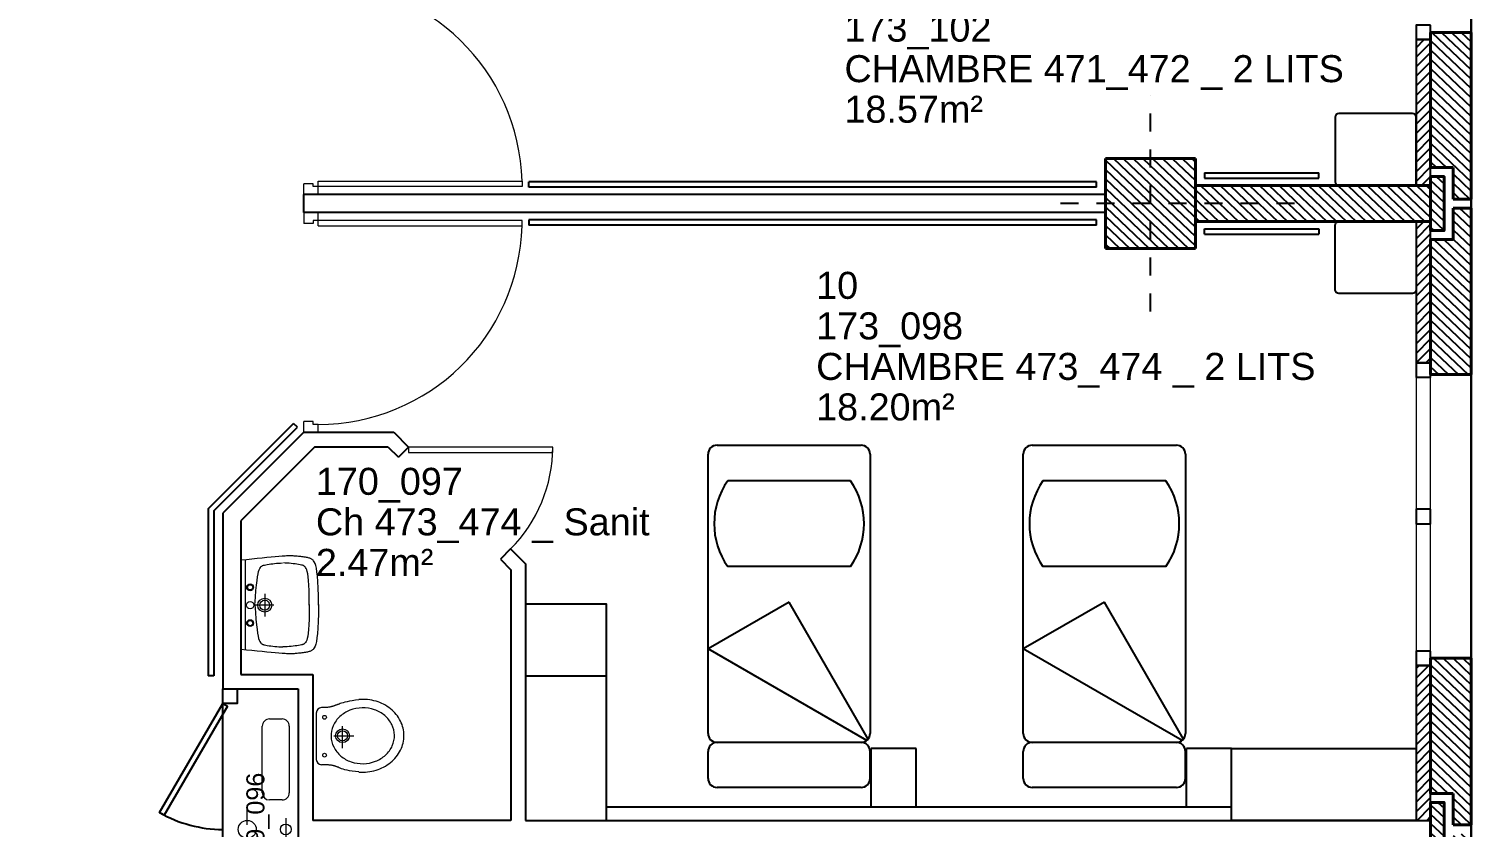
# Model space of a CAD drawing. Header units: metres. Extents: x -8 to 211, y -5 to 116.
# Drawn here: x 167.97 to 175.98, y 96.28 to 100.72 of the extents above; entities that cross this region are included whole.
import ezdxf

# ---------------------------------------------------------------- set-up
doc = ezdxf.new("R2010")
doc.units = ezdxf.units.M
doc.header["$LTSCALE"] = 0.6
doc.header["$MEASUREMENT"] = 0
doc.linetypes.add('CACHÉ', pattern=[0.25, 0.125, -0.125])
doc.linetypes.add('CONTINU', pattern=[0])
doc.layers.get('0').update_dxf_attribs({"linetype": 'CONTINUOUS'})
for name, color, linetype in [('001axes', 1, 'CONTINUOUS'), ('009 main courante', 181, 'CONTINUOUS'), ('400 Lits', 150, 'CONTINUOUS'), ('A_AGENC', 204, 'CONTINUOUS'), ('A_EQMP', 142, 'CONTINUOUS'), ('A_Etiqu_Gaine', 8, 'CONTINUOUS'), ('A_Etiqu_Gaine_ancien', 8, 'CONTINUOUS'), ('A_Etiqu_Gaine_code', 8, 'CONTINUOUS'), ('A_Etiqu_Local', 8, 'CONTINUOUS'), ('A_Etiqu_Local_ancien', 8, 'CONTINUOUS'), ('A_HACH_CLOIS', 7, 'CONTINU'), ('A_HACH_STRUC', 7, 'CONTINUOUS'), ('A_MUR_CLOIS', 8, 'CONTINU'), ('A_MURS_ALÈG', 7, 'CONTINU')]:
    doc.layers.add(name, color=color, linetype=linetype)
for name, color, linetype, lineweight in [('A_CHASS', 4, 'CONTINU', 0), ('A_MURS_STRU', 7, 'CONTINU', 40), ('A_PORTE', 8, 'CONTINU', 0), ('A_SANI', 5, 'CONTINU', 0), ('CONTOUR', 54, 'CONTINUOUS', 30)]:
    doc.layers.add(name, color=color, linetype=linetype, lineweight=lineweight)
doc.styles.add('Attribut', font='arial.ttf')

# ---------------------------------------------------------------- blocks, each defined once
blk = doc.blocks.new('A_Etiqu_Local')
at = {"style": 'Attribut', "flags": 1}
for tag, p in [('CODE_HOPITAL', (-0.4463, 1.632)), ('CODE_SITE', (-0.4463, 1.407)), ('CODE_BATIMENT', (-0.4463, 1.182)), ('CODE_SECTEUR', (-0.4463, 0.957)), ('CODE_ETAGE', (-0.4463, 0.732)), ('NOM_NORMALISE', (-0.4463, -0.843)), ('SECTEUR_ACTIVITE', (-0.4463, -1.068)), ('SOUS_SECTEUR_ACTIVITE', (-0.4463, -1.293)), ('VOLUME', (-0.4463, -1.518)), ('SERVICE', (-0.4463, -1.743)), ('CODE_UG', (-0.4463, -1.968)), ('CODE_UA', (-0.4463, -2.193)), ('CODE_POLE', (-0.4463, -2.418)), ('OCCUPANT_EXTERNE', (-0.4463, -2.643)), ('DISPONIBILITE', (-0.4463, -2.868)), ('ACCES_HANDICAPES', (-0.4463, -3.093)), ('NATURE_SOL', (-0.4463, -3.318)), ('RISQUE_LABORATOIRE', (-0.4463, -3.543)), ('AMIANTE', (-0.4463, -3.768))]:
    blk.add_attdef(tag, p, '', height=0.15, dxfattribs=at)
at = {"layer": 'A_Etiqu_Local', "style": 'Attribut'}
for tag, p in [('CODE_PIECE', (-0.4463, 0.282)), ('NOM_USAGE', (-0.4463, 0.057)), ('SURFACE', (-0.4463, -0.168))]:
    blk.add_attdef(tag, p, '', height=0.15, dxfattribs=at)
at = {"layer": 'A_Etiqu_Local_ancien', "style": 'Attribut'}
blk.add_attdef('CODE_PIECE_ANCIEN', (-0.4463, 0.507), '', height=0.15, dxfattribs=at)
blk = doc.blocks.new('A_Etiqu_Gaine')
at = {"style": 'Attribut', "flags": 1}
for tag, p in [('CODE_HOPITAL', (-0.4323, 0.8651)), ('CODE_SITE', (-0.4323, 0.7151)), ('CODE_BATIMENT', (-0.4323, 0.5651)), ('CODE_SECTEUR', (-0.4323, 0.4151)), ('CODE_ETAGE', (-0.4323, 0.2651)), ('NOM_NORMALISE', (-0.4323, -0.3349)), ('SECTEUR_ACTIVITE', (-0.4323, -0.4849)), ('SOUS_SECTEUR_ACTIVITE', (-0.4323, -0.6349)), ('SURFACE', (-0.4323, -0.7849)), ('CODE_UG', (-0.4323, -0.9349)), ('CODE_POLE', (-0.4323, -1.0849)), ('AMIANTE', (-0.4323, -1.2349))]:
    blk.add_attdef(tag, p, '', height=0.1, dxfattribs=at)
at = {"layer": 'A_Etiqu_Gaine', "style": 'Attribut'}
blk.add_attdef('NOM_USAGE', (-0.4323, -0.1849), '', height=0.1, dxfattribs=at)
at = {"layer": 'A_Etiqu_Gaine_ancien', "style": 'Attribut'}
blk.add_attdef('CODE_PIECE_ANCIEN', (-0.4323, 0.1151), '', height=0.1, dxfattribs=at)
at = {"layer": 'A_Etiqu_Gaine_code', "style": 'Attribut'}
blk.add_attdef('CODE_PIECE', (-0.4323, -0.0349), '', height=0.1, dxfattribs=at)

msp = doc.modelspace()

# ---------------------------------------------------------------- hatches: boundary and pattern name
at = {"layer": 'A_HACH_CLOIS'}
h = msp.add_hatch(dxfattribs=at)
h.set_pattern_fill('ANSI31', color=8, scale=0.3, style=0)
h.set_pattern_definition([(45, (175.67491, 98.86145), (-0.0265165, 0.0265165), [])])
h.paths.add_polyline_path([(175.7549, 100.656), (175.6749, 100.656), (175.6749, 99.8462), (175.7549, 99.8462), (175.7549, 99.8962), (175.7549, 99.9462), (175.7549, 99.9462)])
h.paths.add_polyline_path([(175.7549, 99.6461), (175.6749, 99.6461), (175.6749, 98.8615), (175.7549, 98.8615)])
h = msp.add_hatch(dxfattribs=at)
h.set_pattern_fill('ANSI31', color=8, scale=0.3, style=0)
h.set_pattern_definition([(45, (175.67491, 95.361436), (-0.0265165, 0.0265165), [])])
h.paths.add_polyline_path([(175.7549, 97.1812), (175.6749, 97.1812), (175.6749, 96.3213), (175.7549, 96.3213)])
h.paths.add_polyline_path([(175.7549, 96.2213), (175.6749, 96.2213), (175.6749, 95.3614), (175.7549, 95.3614)])
at = {"layer": 'A_HACH_STRUC', "linetype": 'Continuous'}
h = msp.add_hatch(dxfattribs=at)
h.set_pattern_fill('ANSI31', color=8, scale=0.3, angle=-88.5553, style=0)
h.set_pattern_definition([(316.4447, (173.94986, 98.796285), (0.02583954, 0.0271766), [])])
h.paths.add_polyline_path([(175.9799, 100.696), (175.7549, 100.696), (175.7549, 100.656), (175.7549, 100.656), (175.7549, 99.9462), (175.8799, 99.9462), (175.8799, 99.7712), (175.9799, 99.7712)])
h.paths.add_polyline_path([(175.9799, 99.7212), (175.8799, 99.7212), (175.8799, 99.5462), (175.7549, 99.5462), (175.7549, 98.7963), (175.9799, 98.7963)])
h.paths.add_polyline_path([(175.7549, 99.8462), (175.6749, 99.8462), (174.4499, 99.8462), (174.4499, 99.6461), (175.7549, 99.6461)])
h.paths.add_polyline_path([(174.4499, 99.9962), (173.9499, 99.9962), (173.9499, 99.4962), (174.4499, 99.4962)])
h.paths.add_polyline_path([(175.8299, 99.8962), (175.7549, 99.8962), (175.7549, 99.8462), (175.7549, 99.5962), (175.8299, 99.5962)])
h = msp.add_hatch(dxfattribs=at)
h.set_pattern_fill('ANSI31', color=8, scale=0.3, angle=-88.5553, style=0)
h.set_pattern_definition([(316.4447, (175.754912, 95.32144), (0.02583954, 0.0271766), [])])
h.paths.add_polyline_path([(175.9799, 97.2212), (175.7549, 97.2212), (175.7549, 96.4713), (175.8799, 96.4713), (175.8799, 96.2963), (175.9799, 96.2963)])
h.paths.add_polyline_path([(175.8299, 96.4213), (175.7549, 96.4213), (175.7549, 96.1213), (175.8299, 96.1213)])
h.paths.add_polyline_path([(175.9799, 96.2463), (175.8799, 96.2463), (175.8799, 96.0713), (175.7549, 96.0713), (175.7549, 95.3214), (175.9799, 95.3214)])

# ---------------------------------------------------------------- linework, layer by layer
at = {"layer": '001axes', "color": 8, "linetype": 'CACHÉ'}
for p, q in [((174.1999, 99.1462), (174.1999, 100.3462)), ((174.9999, 99.7462), (173.6999, 99.7462))]:
    msp.add_line(p, q, dxfattribs=at)
at = {"layer": '009 main courante', "color": 8, "linetype": 'Continuous'}
for p, q in [((174.4999, 99.9161), (174.4999, 99.8861)), ((174.4999, 99.9161), (175.1349, 99.9161)), ((175.1349, 99.8861), (175.1349, 99.9161)), ((173.8999, 99.8663), (170.7499, 99.8663)), ((170.7499, 99.8363), (170.7499, 99.8663)), ((173.8999, 99.8363), (170.7499, 99.8363)), ((173.8999, 99.8363), (173.8999, 99.8663)), ((174.4999, 99.8861), (175.1349, 99.8861)), ((173.8999, 99.6563), (170.7499, 99.6563)), ((170.7499, 99.6563), (170.7499, 99.6263)), ((173.8999, 99.6263), (170.7499, 99.6263)), ((173.8999, 99.6263), (173.8999, 99.6563)), ((174.4999, 99.5763), (174.4999, 99.6063)), ((174.4999, 99.6063), (175.1349, 99.6063)), ((175.1349, 99.6063), (175.1349, 99.5763)), ((174.4999, 99.5763), (175.1349, 99.5763)), ((168.9699, 98.0519), (169.4433, 98.5253)), ((168.9999, 98.0395), (169.4645, 98.5041)), ((169.4645, 98.5041), (169.4433, 98.5253)), ((168.9699, 98.0519), (168.9699, 97.1235)), ((168.9999, 98.0395), (168.9999, 97.1235)), ((168.9999, 97.1236), (168.9699, 97.1235))]:
    msp.add_line(p, q, dxfattribs=at)
at = {"layer": '400 Lits', "color": 8, "linetype": 'Continuous'}
for p, q in [((171.7939, 98.4041), (172.5939, 98.4041)), ((173.5439, 98.4041), (174.3439, 98.4041)), ((171.7439, 96.8038), (171.7439, 98.3541)), ((172.6439, 98.3541), (172.6439, 96.8038)), ((173.4939, 96.8038), (173.4939, 98.3541)), ((174.3939, 98.3541), (174.3939, 96.8038)), ((172.5347, 98.2074), (171.8531, 98.2074)), ((174.2847, 98.2074), (173.6031, 98.2074)), ((172.5347, 97.7303), (171.8531, 97.7303)), ((174.2847, 97.7303), (173.6031, 97.7303)), ((172.1939, 97.5335), (171.7439, 97.2737)), ((172.633, 96.7729), (172.1939, 97.5335)), ((173.9439, 97.5335), (173.4939, 97.2737)), ((174.383, 96.7729), (173.9439, 97.5335)), ((172.6251, 96.765), (171.7439, 97.2737)), ((174.3751, 96.765), (173.4939, 97.2737)), ((172.5939, 96.7541), (171.7939, 96.7541)), ((172.5939, 96.7541), (171.7939, 96.7541)), ((172.5939, 96.7541), (171.7939, 96.7541)), ((174.3439, 96.7541), (173.5439, 96.7541)), ((174.3439, 96.7541), (173.5439, 96.7541)), ((174.3439, 96.7541), (173.5439, 96.7541)), ((171.7439, 96.5541), (171.7439, 96.7041)), ((172.6439, 96.5541), (172.6439, 96.7041)), ((173.4939, 96.5541), (173.4939, 96.7041)), ((174.3939, 96.5541), (174.3939, 96.7041)), ((172.5939, 96.5041), (171.7939, 96.5041)), ((174.3439, 96.5041), (173.5439, 96.5041))]:
    msp.add_line(p, q, dxfattribs=at)
for centre, radius, start, end in [((171.7939, 98.3541), 0.05, 90.00063, 180.00052), ((172.5939, 98.3541), 0.05, 359.99824, 89.99832), ((173.5439, 98.3541), 0.05, 90.00063, 180.00052), ((174.3439, 98.3541), 0.05, 359.99824, 89.99832), ((172.1939, 97.9688), 0.416, 145.00807, 214.99209), ((172.1939, 97.9688), 0.416, 325.00745, 34.99223), ((173.9439, 97.9688), 0.416, 145.00807, 214.99209), ((173.9439, 97.9688), 0.416, 325.00745, 34.99223), ((171.7939, 96.8041), 0.05, 179.99824, 269.99832), ((172.5939, 96.8041), 0.05, 270.00063, 0.00052), ((173.5439, 96.8041), 0.05, 179.99824, 269.99832), ((174.3439, 96.8041), 0.05, 270.00063, 0.00052), ((171.7939, 96.7041), 0.05, 90.00168, 180.00176), ((172.5939, 96.7041), 0.05, 359.99938, 89.99947), ((173.5439, 96.7041), 0.05, 90.00168, 180.00176), ((174.3439, 96.7041), 0.05, 359.99938, 89.99947), ((171.7939, 96.5541), 0.05, 179.99824, 269.99832), ((172.5939, 96.5541), 0.05, 270.00063, 0.00052), ((173.5439, 96.5541), 0.05, 179.99824, 269.99832), ((174.3439, 96.5541), 0.05, 270.00063, 0.00052)]:
    msp.add_arc(centre, radius, start, end, dxfattribs=at)
at = {"layer": 'A_AGENC', "color": 8, "linetype": 'Continuous'}
for points in [[(169.0499, 97.0513), (169.1299, 97.0513), (169.1299, 96.9713), (169.0499, 96.9713)], [(169.0499, 95.5713), (169.1299, 95.5713), (169.1299, 95.4913), (169.0499, 95.4913), (169.0499, 97.0513)]]:
    msp.add_lwpolyline(points, dxfattribs=at)
msp.add_lwpolyline([(169.0759, 96.9563), (168.7259, 96.3501), (168.6999, 96.3651), (169.0499, 96.9713)], close=True, dxfattribs=at)
msp.add_arc((169.0499, 96.9713), 0.7, 240.00001, 270, dxfattribs=at)
at = {"layer": 'A_CHASS', "color": 8, "linetype": 'Continuous'}
for p, q in [((175.6749, 98.7815), (175.6749, 97.2612)), ((175.7549, 97.2612), (175.7549, 98.7815))]:
    msp.add_line(p, q, dxfattribs=at)
at = {"layer": 'A_EQMP', "color": 8, "linetype": 'Continuous'}
for p, q in [((171.1799, 97.1213), (170.7299, 97.1213)), ((172.8999, 96.7211), (172.6499, 96.7211)), ((172.6499, 96.396), (172.6499, 96.7211)), ((172.8999, 96.396), (172.8999, 96.7211)), ((174.6499, 96.7211), (174.3999, 96.7211)), ((174.3999, 96.396), (174.3999, 96.7211)), ((171.1799, 96.3965), (174.6499, 96.3965))]:
    msp.add_line(p, q, dxfattribs=at)
for points in [[(175.6749, 99.8462), (175.6749, 100.2262, 0.414214), (175.6549, 100.2462), (175.2449, 100.2462, 0.414214), (175.2249, 100.2262), (175.2249, 99.8662, 0.414213), (175.2449, 99.8462), (175.6749, 99.8462)], [(175.6749, 99.6462), (175.6749, 99.2662, -0.414214), (175.6549, 99.2462), (175.2449, 99.2462, -0.414214), (175.2249, 99.2662), (175.2249, 99.6262, -0.414213), (175.2449, 99.6462), (175.6749, 99.6462)]]:
    msp.add_lwpolyline(points, format="xyb", dxfattribs=at)
for points in [[(170.7299, 96.3213), (171.1799, 96.3213), (171.1799, 97.5213), (170.7299, 97.5213)], [(174.6499, 96.7211), (175.6749, 96.7209), (175.6749, 96.3209), (174.6499, 96.3211)]]:
    msp.add_lwpolyline(points, close=True, dxfattribs=at)
at = {"layer": 'A_MUR_CLOIS', "color": 8, "linetype": 'Continuous'}
for p, q in [((173.9499, 99.7965), (169.4999, 99.7965)), ((169.4999, 99.696), (169.4999, 99.7965)), ((173.9499, 99.6961), (169.4999, 99.6961)), ((169.4999, 98.4762), (169.0499, 98.0262)), ((169.4999, 98.4762), (169.9999, 98.4762)), ((169.9999, 98.4762), (170.0821, 98.3941)), ((169.5613, 98.3962), (169.1499, 97.9848)), ((169.5613, 98.3962), (169.9668, 98.3962)), ((169.9668, 98.3962), (170.0255, 98.3375)), ((170.0821, 98.3941), (170.0255, 98.3375)), ((169.0499, 98.0262), (169.0499, 97.0513)), ((169.1499, 97.9848), (169.1499, 97.1313)), ((170.6477, 97.8284), (170.5912, 97.7718)), ((170.5912, 97.7718), (170.6499, 97.7131)), ((170.6477, 97.8284), (170.7299, 97.7462)), ((170.6499, 97.7131), (170.6499, 96.3213)), ((170.7299, 97.7462), (170.7299, 96.3213)), ((169.1499, 97.1313), (169.5494, 97.1313)), ((169.5494, 97.1313), (169.5494, 96.3213)), ((169.0499, 97.0513), (169.4694, 97.0513)), ((169.4694, 97.0513), (169.4694, 95.4913)), ((170.6499, 96.3213), (169.5494, 96.3213)), ((170.7299, 96.3213), (175.7549, 96.3213))]:
    msp.add_line(p, q, dxfattribs=at)
for points in [[(175.7549, 100.7361), (175.6749, 100.7361), (175.6749, 100.656), (175.7549, 100.656)], [(175.7549, 100.656), (175.6749, 100.656), (175.6749, 99.8462), (175.7549, 99.8462)], [(175.7549, 99.6461), (175.6749, 99.6461), (175.6749, 98.8615), (175.7549, 98.8615)], [(175.7549, 98.8615), (175.6749, 98.8615), (175.6749, 98.7815), (175.7549, 98.7815)], [(175.7549, 98.0487), (175.6749, 98.0487), (175.6749, 97.9687), (175.7549, 97.9687)], [(175.7549, 97.2612), (175.6749, 97.2612), (175.6749, 97.1812), (175.7549, 97.1812)]]:
    msp.add_lwpolyline(points, close=True, dxfattribs=at)
msp.add_lwpolyline([(175.7549, 96.3213), (175.7549, 97.1812), (175.6749, 97.1812), (175.6749, 96.3213)], dxfattribs=at)
at = {"layer": 'A_MURS_ALÈG', "color": 8, "ltscale": 200}
for p, q in [((175.9799, 102.3466), (175.9799, 100.696)), ((175.9799, 98.7963), (175.9799, 97.2212))]:
    msp.add_line(p, q, dxfattribs=at)
at = {"layer": 'A_MURS_STRU', "color": 8, "linetype": 'Continuous'}
for p, q in [((175.7549, 99.9462), (175.7549, 100.696)), ((175.9799, 100.696), (175.7549, 100.696)), ((175.9799, 99.7712), (175.9799, 100.696)), ((173.9499, 99.4962), (173.9499, 99.9962)), ((174.4499, 99.9962), (174.4499, 99.4962)), ((175.8799, 99.9462), (175.7549, 99.9462)), ((175.8799, 99.7712), (175.8799, 99.9462)), ((174.4499, 99.8462), (175.7549, 99.8462)), ((175.7549, 99.5962), (175.7549, 99.8962)), ((175.9799, 99.7712), (175.8799, 99.7712)), ((175.8799, 99.7212), (175.8799, 99.5462)), ((175.9799, 99.7212), (175.8799, 99.7212)), ((175.9799, 99.7212), (175.9799, 98.7963)), ((174.4499, 99.6461), (175.7549, 99.6461)), ((175.8799, 99.5462), (175.7549, 99.5462)), ((175.7549, 99.5462), (175.7549, 98.7963)), ((175.9799, 98.7963), (175.7549, 98.7963)), ((175.7549, 96.4713), (175.7549, 97.2212)), ((175.9799, 97.2212), (175.7549, 97.2212)), ((175.9799, 96.2963), (175.9799, 97.2212)), ((175.8799, 96.4713), (175.7549, 96.4713)), ((175.7549, 96.1213), (175.7549, 96.4213)), ((175.8799, 96.2963), (175.8799, 96.4713)), ((175.9799, 96.2963), (175.8799, 96.2963))]:
    msp.add_line(p, q, dxfattribs=at)
for points in [[(174.4499, 99.9962), (173.9499, 99.9962)], [(175.7549, 99.5962), (175.8299, 99.5962), (175.8299, 99.8962), (175.7549, 99.8962)], [(173.9499, 99.4962), (174.4499, 99.4962)], [(175.7549, 96.1213), (175.8299, 96.1213), (175.8299, 96.4213), (175.7549, 96.4213)]]:
    msp.add_lwpolyline(points, dxfattribs=at)
at = {"layer": 'A_PORTE', "color": 8, "linetype": 'Continuous'}
for p, q in [((169.5521, 99.8564), (169.4999, 99.8564)), ((169.4999, 99.7965), (169.4999, 99.8564)), ((169.5521, 99.8404), (169.5521, 99.8564)), ((170.7115, 99.8404), (169.5521, 99.8404)), ((169.5799, 99.8704), (170.7115, 99.8704)), ((169.5799, 99.7965), (169.5799, 99.8704)), ((170.7115, 99.8704), (170.7115, 99.8404)), ((169.4999, 99.7965), (169.5799, 99.7965)), ((169.4999, 99.696), (169.5799, 99.696)), ((169.4999, 99.696), (169.4999, 99.6361)), ((169.5799, 99.6221), (169.5799, 99.696)), ((169.5521, 99.6361), (169.4999, 99.6361)), ((170.7115, 99.6521), (169.5521, 99.6521)), ((169.5521, 99.6521), (169.5521, 99.6361)), ((169.5799, 99.6221), (170.7115, 99.6221)), ((170.7115, 99.6221), (170.7115, 99.6521)), ((169.5521, 98.5361), (169.4999, 98.5361)), ((169.4999, 98.4762), (169.4999, 98.5361)), ((169.4999, 98.4762), (169.5799, 98.4762)), ((169.5521, 98.5201), (169.5521, 98.5361)), ((169.5799, 98.5201), (169.5521, 98.5201)), ((169.5799, 98.4762), (169.5799, 98.5201)), ((170.882, 98.3941), (170.0821, 98.3941)), ((170.0821, 98.3941), (170.0821, 98.3641)), ((170.882, 98.3641), (170.882, 98.3941)), ((170.0821, 98.3641), (170.882, 98.3641))]:
    msp.add_line(p, q, dxfattribs=at)
for centre, radius, start, end in [((169.5799, 99.8404), 1.132, 1.51862, 90), ((169.5799, 99.652), 1.132, 270, 358.48138), ((170.0821, 98.3941), 0.8, 314.99994, 359.99998)]:
    msp.add_arc(centre, radius, start, end, dxfattribs=at)
at = {"layer": 'A_SANI', "color": 8, "linetype": 'Continuous'}
for p, q in [((169.1813, 97.7689), (169.1499, 97.7658)), ((169.1499, 97.7658), (169.1499, 97.2704)), ((169.1748, 97.7658), (169.1748, 97.2704)), ((169.2116, 97.7719), (169.1813, 97.7689)), ((169.2406, 97.7748), (169.2116, 97.7719)), ((169.2683, 97.7776), (169.2406, 97.7748)), ((169.2944, 97.7802), (169.2683, 97.7776)), ((169.3189, 97.7826), (169.2944, 97.7802)), ((169.3415, 97.7847), (169.3189, 97.7826)), ((169.3622, 97.7865), (169.3415, 97.7847)), ((169.3808, 97.7879), (169.3622, 97.7865)), ((169.3971, 97.789), (169.3808, 97.7879)), ((169.4044, 97.7894), (169.3971, 97.789)), ((169.4112, 97.7896), (169.4044, 97.7894)), ((169.4176, 97.7898), (169.4112, 97.7896)), ((169.4237, 97.7899), (169.4176, 97.7898)), ((169.4295, 97.7899), (169.4237, 97.7899)), ((169.4351, 97.7897), (169.4295, 97.7899)), ((169.4407, 97.7895), (169.4351, 97.7897)), ((169.4463, 97.7892), (169.4407, 97.7895)), ((169.452, 97.7888), (169.4463, 97.7892)), ((169.4579, 97.7884), (169.452, 97.7888)), ((169.4641, 97.7878), (169.4579, 97.7884)), ((169.4705, 97.7872), (169.4641, 97.7878)), ((169.477, 97.7865), (169.4705, 97.7872)), ((169.4836, 97.7858), (169.477, 97.7865)), ((169.4901, 97.785), (169.4836, 97.7858)), ((169.4966, 97.7841), (169.4901, 97.785)), ((169.5029, 97.7832), (169.4966, 97.7841)), ((169.5089, 97.7822), (169.5029, 97.7832)), ((169.5146, 97.7812), (169.5089, 97.7822)), ((169.52, 97.7802), (169.5146, 97.7812)), ((169.5248, 97.7791), (169.52, 97.7802)), ((169.5293, 97.778), (169.5248, 97.7791)), ((169.5333, 97.7768), (169.5293, 97.778)), ((169.537, 97.7754), (169.5333, 97.7768)), ((169.5403, 97.7739), (169.537, 97.7754)), ((169.5434, 97.7723), (169.5403, 97.7739)), ((169.5463, 97.7704), (169.5434, 97.7723)), ((169.5489, 97.7682), (169.5463, 97.7704)), ((169.5514, 97.7658), (169.5489, 97.7682)), ((169.5538, 97.7631), (169.5514, 97.7658)), ((169.5583, 97.7564), (169.5538, 97.7631)), ((169.5625, 97.7477), (169.5583, 97.7564)), ((169.2405, 97.6538), (169.2434, 97.6745)), ((169.2434, 97.6745), (169.2464, 97.691)), ((169.2464, 97.691), (169.2494, 97.7037)), ((169.2494, 97.7037), (169.2525, 97.7134)), ((169.2525, 97.7134), (169.2557, 97.7207)), ((169.2557, 97.7207), (169.259, 97.7261)), ((169.259, 97.7261), (169.2607, 97.7283)), ((169.2607, 97.7283), (169.2625, 97.7302)), ((169.2625, 97.7302), (169.2643, 97.7319)), ((169.2643, 97.7319), (169.2663, 97.7334)), ((169.2663, 97.7334), (169.2684, 97.7346)), ((169.2684, 97.7346), (169.2707, 97.7358)), ((169.2707, 97.7358), (169.2732, 97.7368)), ((169.2732, 97.7368), (169.2759, 97.7377)), ((169.2759, 97.7377), (169.2788, 97.7385)), ((169.2788, 97.7385), (169.2821, 97.7393)), ((169.2821, 97.7393), (169.2894, 97.7409)), ((169.2894, 97.7409), (169.2977, 97.7425)), ((169.2977, 97.7425), (169.307, 97.7439)), ((169.307, 97.7439), (169.3169, 97.7454)), ((169.3169, 97.7454), (169.3274, 97.7467)), ((169.3274, 97.7467), (169.3383, 97.7478)), ((169.3383, 97.7478), (169.3494, 97.7488)), ((169.3494, 97.7488), (169.3605, 97.7496)), ((169.3605, 97.7496), (169.3716, 97.7502)), ((169.3716, 97.7502), (169.3823, 97.7506)), ((169.3974, 97.7502), (169.3867, 97.7506)), ((169.4085, 97.7496), (169.3974, 97.7502)), ((169.4196, 97.7488), (169.4085, 97.7496)), ((169.4307, 97.7478), (169.4196, 97.7488)), ((169.4416, 97.7467), (169.4307, 97.7478)), ((169.4521, 97.7454), (169.4416, 97.7467)), ((169.462, 97.7439), (169.4521, 97.7454)), ((169.4713, 97.7425), (169.462, 97.7439)), ((169.4796, 97.7409), (169.4713, 97.7425)), ((169.4869, 97.7393), (169.4796, 97.7409)), ((169.4902, 97.7385), (169.4869, 97.7393)), ((169.4931, 97.7377), (169.4902, 97.7385)), ((169.4958, 97.7368), (169.4931, 97.7377)), ((169.4983, 97.7358), (169.4958, 97.7368)), ((169.5006, 97.7346), (169.4983, 97.7358)), ((169.5027, 97.7334), (169.5006, 97.7346)), ((169.5047, 97.7319), (169.5027, 97.7334)), ((169.5065, 97.7302), (169.5047, 97.7319)), ((169.5083, 97.7283), (169.5065, 97.7302)), ((169.51, 97.7261), (169.5083, 97.7283)), ((169.5133, 97.7207), (169.51, 97.7261)), ((169.5164, 97.7134), (169.5133, 97.7207)), ((169.5194, 97.7037), (169.5164, 97.7134)), ((169.522, 97.691), (169.5194, 97.7037)), ((169.5244, 97.6745), (169.522, 97.691)), ((169.5265, 97.6538), (169.5244, 97.6745)), ((169.5664, 97.7362), (169.5625, 97.7477)), ((169.5698, 97.7211), (169.5664, 97.7362)), ((169.5729, 97.7018), (169.5698, 97.7211)), ((169.5756, 97.6775), (169.5729, 97.7018)), ((169.5778, 97.6475), (169.5756, 97.6775)), ((169.2317, 97.5599), (169.2346, 97.5971)), ((169.2346, 97.5971), (169.2375, 97.6282)), ((169.2375, 97.6282), (169.2405, 97.6538)), ((169.5282, 97.6282), (169.5265, 97.6538)), ((169.5295, 97.5971), (169.5282, 97.6282)), ((169.5304, 97.5599), (169.5295, 97.5971)), ((169.5796, 97.6111), (169.5778, 97.6475)), ((169.5808, 97.5675), (169.5796, 97.6111)), ((169.2287, 97.5159), (169.2317, 97.5599)), ((169.2287, 97.5193), (169.2317, 97.4753)), ((169.3345, 97.5161), (169.2324, 97.5161)), ((169.2834, 97.5794), (169.2834, 97.4529)), ((169.5308, 97.5159), (169.5304, 97.5599)), ((169.5308, 97.5193), (169.5304, 97.4753)), ((169.5816, 97.5161), (169.5808, 97.5675)), ((169.5816, 97.5201), (169.5808, 97.4686)), ((169.2317, 97.4753), (169.2346, 97.4381)), ((169.2346, 97.4381), (169.2375, 97.4069)), ((169.5295, 97.4381), (169.5282, 97.4069)), ((169.5304, 97.4753), (169.5295, 97.4381)), ((169.5808, 97.4686), (169.5796, 97.4251)), ((169.2375, 97.4069), (169.2405, 97.3813)), ((169.2405, 97.3813), (169.2434, 97.3606)), ((169.2434, 97.3606), (169.2464, 97.3442)), ((169.5244, 97.3606), (169.522, 97.3442)), ((169.5265, 97.3813), (169.5244, 97.3606)), ((169.5282, 97.4069), (169.5265, 97.3813)), ((169.5756, 97.3587), (169.5729, 97.3344)), ((169.5778, 97.3887), (169.5756, 97.3587)), ((169.5796, 97.4251), (169.5778, 97.3887)), ((169.2464, 97.3442), (169.2494, 97.3314)), ((169.2494, 97.3314), (169.2525, 97.3217)), ((169.2525, 97.3217), (169.2557, 97.3145)), ((169.2557, 97.3145), (169.259, 97.309)), ((169.259, 97.309), (169.2607, 97.3068)), ((169.2607, 97.3068), (169.2625, 97.3049)), ((169.2625, 97.3049), (169.2643, 97.3032)), ((169.2643, 97.3032), (169.2663, 97.3018)), ((169.2663, 97.3018), (169.2684, 97.3005)), ((169.2684, 97.3005), (169.2707, 97.2994)), ((169.2707, 97.2994), (169.2732, 97.2984)), ((169.2732, 97.2984), (169.2759, 97.2975)), ((169.2759, 97.2975), (169.2788, 97.2966)), ((169.2788, 97.2966), (169.2821, 97.2958)), ((169.2821, 97.2958), (169.2894, 97.2942)), ((169.2894, 97.2942), (169.2977, 97.2927)), ((169.2977, 97.2927), (169.307, 97.2912)), ((169.307, 97.2912), (169.317, 97.2898)), ((169.317, 97.2898), (169.3277, 97.2885)), ((169.3277, 97.2885), (169.3387, 97.2873)), ((169.3387, 97.2873), (169.3501, 97.2863)), ((169.3501, 97.2863), (169.3616, 97.2855)), ((169.3616, 97.2855), (169.3732, 97.2849)), ((169.3732, 97.2849), (169.3845, 97.2845)), ((169.3958, 97.2849), (169.3845, 97.2845)), ((169.4074, 97.2855), (169.3958, 97.2849)), ((169.4189, 97.2863), (169.4074, 97.2855)), ((169.4303, 97.2873), (169.4189, 97.2863)), ((169.4413, 97.2885), (169.4303, 97.2873)), ((169.452, 97.2898), (169.4413, 97.2885)), ((169.462, 97.2912), (169.452, 97.2898)), ((169.4713, 97.2927), (169.462, 97.2912)), ((169.4796, 97.2942), (169.4713, 97.2927)), ((169.4869, 97.2958), (169.4796, 97.2942)), ((169.4902, 97.2966), (169.4869, 97.2958)), ((169.4931, 97.2975), (169.4902, 97.2966)), ((169.4958, 97.2984), (169.4931, 97.2975)), ((169.4983, 97.2994), (169.4958, 97.2984)), ((169.5006, 97.3005), (169.4983, 97.2994)), ((169.5027, 97.3018), (169.5006, 97.3005)), ((169.5047, 97.3032), (169.5027, 97.3018)), ((169.5065, 97.3049), (169.5047, 97.3032)), ((169.5083, 97.3068), (169.5065, 97.3049)), ((169.51, 97.309), (169.5083, 97.3068)), ((169.5133, 97.3145), (169.51, 97.309)), ((169.5164, 97.3217), (169.5133, 97.3145)), ((169.5194, 97.3314), (169.5164, 97.3217)), ((169.522, 97.3442), (169.5194, 97.3314)), ((169.5538, 97.2731), (169.5514, 97.2704)), ((169.5583, 97.2798), (169.5538, 97.2731)), ((169.5625, 97.2885), (169.5583, 97.2798)), ((169.5664, 97.3), (169.5625, 97.2885)), ((169.5698, 97.3151), (169.5664, 97.3)), ((169.5729, 97.3344), (169.5698, 97.3151)), ((169.1813, 97.2673), (169.1499, 97.2704)), ((169.2116, 97.2643), (169.1813, 97.2673)), ((169.2406, 97.2614), (169.2116, 97.2643)), ((169.2683, 97.2586), (169.2406, 97.2614)), ((169.2944, 97.256), (169.2683, 97.2586)), ((169.3189, 97.2536), (169.2944, 97.256)), ((169.3415, 97.2515), (169.3189, 97.2536)), ((169.3622, 97.2497), (169.3415, 97.2515)), ((169.3808, 97.2483), (169.3622, 97.2497)), ((169.3971, 97.2472), (169.3808, 97.2483)), ((169.4044, 97.2468), (169.3971, 97.2472)), ((169.4112, 97.2466), (169.4044, 97.2468)), ((169.4176, 97.2464), (169.4112, 97.2466)), ((169.4237, 97.2463), (169.4176, 97.2464)), ((169.4295, 97.2463), (169.4237, 97.2463)), ((169.4351, 97.2465), (169.4295, 97.2463)), ((169.4407, 97.2467), (169.4351, 97.2465)), ((169.4463, 97.247), (169.4407, 97.2467)), ((169.452, 97.2474), (169.4463, 97.247)), ((169.4579, 97.2478), (169.452, 97.2474)), ((169.4641, 97.2484), (169.4579, 97.2478)), ((169.4705, 97.249), (169.4641, 97.2484)), ((169.477, 97.2497), (169.4705, 97.249)), ((169.4836, 97.2504), (169.477, 97.2497)), ((169.4901, 97.2512), (169.4836, 97.2504)), ((169.4966, 97.2521), (169.4901, 97.2512)), ((169.5029, 97.253), (169.4966, 97.2521)), ((169.5089, 97.254), (169.5029, 97.253)), ((169.5146, 97.255), (169.5089, 97.254)), ((169.52, 97.256), (169.5146, 97.255)), ((169.5248, 97.2571), (169.52, 97.256)), ((169.5293, 97.2582), (169.5248, 97.2571)), ((169.5333, 97.2594), (169.5293, 97.2582)), ((169.537, 97.2608), (169.5333, 97.2594)), ((169.5403, 97.2623), (169.537, 97.2608)), ((169.5434, 97.2639), (169.5403, 97.2623)), ((169.5463, 97.2658), (169.5434, 97.2639)), ((169.5489, 97.268), (169.5463, 97.2658)), ((169.5514, 97.2704), (169.5489, 97.268)), ((169.6546, 96.953), (169.6523, 96.9524)), ((169.6569, 96.9537), (169.6546, 96.953)), ((169.6591, 96.9544), (169.6569, 96.9537)), ((169.6614, 96.9551), (169.6591, 96.9544)), ((169.6636, 96.9558), (169.6614, 96.9551)), ((169.6658, 96.9565), (169.6636, 96.9558)), ((169.6679, 96.9573), (169.6658, 96.9565)), ((169.67, 96.958), (169.6679, 96.9573)), ((169.672, 96.9587), (169.67, 96.958)), ((169.6741, 96.9595), (169.672, 96.9587)), ((169.6761, 96.9603), (169.6741, 96.9595)), ((169.6782, 96.961), (169.6761, 96.9603)), ((169.6804, 96.9618), (169.6782, 96.961)), ((169.6826, 96.9627), (169.6804, 96.9618)), ((169.6849, 96.9635), (169.6826, 96.9627)), ((169.6874, 96.9645), (169.6849, 96.9635)), ((169.69, 96.9654), (169.6874, 96.9645)), ((169.6957, 96.9675), (169.69, 96.9654)), ((169.7023, 96.9697), (169.6957, 96.9675)), ((169.7099, 96.9721), (169.7023, 96.9697)), ((169.7187, 96.9746), (169.7099, 96.9721)), ((169.7288, 96.9772), (169.7187, 96.9746)), ((169.7405, 96.9799), (169.7288, 96.9772)), ((169.7538, 96.9827), (169.7405, 96.9799)), ((169.769, 96.9856), (169.7538, 96.9827)), ((169.7862, 96.9885), (169.769, 96.9856)), ((169.8055, 96.9914), (169.7862, 96.9885)), ((169.3094, 96.8848), (169.3794, 96.8848)), ((169.5694, 96.9174), (169.5694, 96.6602)), ((169.6014, 96.9475), (169.5983, 96.9474)), ((169.6062, 96.9475), (169.6014, 96.9475)), ((169.6108, 96.9475), (169.6062, 96.9475)), ((169.6152, 96.9476), (169.6108, 96.9475)), ((169.6196, 96.9477), (169.6152, 96.9476)), ((169.6239, 96.9479), (169.6196, 96.9477)), ((169.6282, 96.9482), (169.6239, 96.9479)), ((169.6324, 96.9486), (169.6282, 96.9482)), ((169.6367, 96.9492), (169.6324, 96.9486)), ((169.6411, 96.9499), (169.6367, 96.9492)), ((169.6455, 96.9508), (169.6411, 96.9499)), ((169.6477, 96.9513), (169.6455, 96.9508)), ((169.65, 96.9518), (169.6477, 96.9513)), ((169.6523, 96.9524), (169.65, 96.9518)), ((169.2694, 96.4748), (169.2694, 96.8448)), ((169.4194, 96.8448), (169.4194, 96.4748)), ((169.7152, 96.7229), (169.7152, 96.845)), ((169.6664, 96.7913), (169.7787, 96.7913)), ((169.6014, 96.6301), (169.5983, 96.6302)), ((169.6062, 96.6301), (169.6014, 96.6301)), ((169.6108, 96.6301), (169.6062, 96.6301)), ((169.6152, 96.6301), (169.6108, 96.6301)), ((169.6196, 96.63), (169.6152, 96.6301)), ((169.6239, 96.6299), (169.6196, 96.63)), ((169.6282, 96.6298), (169.6239, 96.6299)), ((169.6324, 96.6296), (169.6282, 96.6298)), ((169.6367, 96.6293), (169.6324, 96.6296)), ((169.6411, 96.6289), (169.6367, 96.6293)), ((169.6455, 96.6285), (169.6411, 96.6289)), ((169.6477, 96.6282), (169.6455, 96.6285)), ((169.65, 96.628), (169.6477, 96.6282)), ((169.6523, 96.6276), (169.65, 96.628)), ((169.6546, 96.6273), (169.6523, 96.6276)), ((169.6569, 96.6269), (169.6546, 96.6273)), ((169.6591, 96.6265), (169.6569, 96.6269)), ((169.6614, 96.6261), (169.6591, 96.6265)), ((169.6636, 96.6257), (169.6614, 96.6261)), ((169.6658, 96.6252), (169.6636, 96.6257)), ((169.6679, 96.6246), (169.6658, 96.6252)), ((169.67, 96.6241), (169.6679, 96.6246)), ((169.672, 96.6234), (169.67, 96.6241)), ((169.6741, 96.6228), (169.672, 96.6234)), ((169.6761, 96.6221), (169.6741, 96.6228)), ((169.6782, 96.6213), (169.6761, 96.6221)), ((169.6804, 96.6205), (169.6782, 96.6213)), ((169.6826, 96.6196), (169.6804, 96.6205)), ((169.6849, 96.6187), (169.6826, 96.6196)), ((169.6874, 96.6177), (169.6849, 96.6187)), ((169.69, 96.6166), (169.6874, 96.6177)), ((169.6957, 96.6141), (169.69, 96.6166)), ((169.7023, 96.6115), (169.6957, 96.6141)), ((169.7099, 96.6086), (169.7023, 96.6115)), ((169.7187, 96.6057), (169.7099, 96.6086)), ((169.7288, 96.6028), (169.7187, 96.6057)), ((169.7405, 96.6), (169.7288, 96.6028)), ((169.7538, 96.5973), (169.7405, 96.6)), ((169.769, 96.5949), (169.7538, 96.5973)), ((169.7862, 96.5928), (169.769, 96.5949)), ((169.8055, 96.5911), (169.7862, 96.5928)), ((169.3794, 96.4348), (169.3094, 96.4348)), ((169.1861, 96.2965), (169.1861, 96.3843)), ((169.3999, 96.3329), (169.3999, 96.2099))]:
    msp.add_line(p, q, dxfattribs=at)
for centre, radius in [((169.202, 97.6156), 0.0189), ((169.202, 97.6156), 0.0144), ((169.202, 97.5161), 0.0204), ((169.2834, 97.5161), 0.0387), ((169.2834, 97.5161), 0.0274), ((169.202, 97.4166), 0.0189), ((169.202, 97.4166), 0.0144), ((169.6155, 96.8938), 0.0105), ((169.7152, 96.7913), 0.0383), ((169.7152, 96.7913), 0.0276), ((169.6155, 96.6838), 0.0105), ((169.1861, 96.2714), 0.05), ((169.3999, 96.2714), 0.03)]:
    msp.add_circle(centre, radius, dxfattribs=at)
for centre, radius, start, end in [((169.8288, 96.7336), 0.2596, 73.7799, 94.98099), ((169.8365, 96.7601), 0.232, 51.3375, 73.77953), ((169.3094, 96.8448), 0.04, 90.00067, 180.00076), ((169.3794, 96.8448), 0.04, 359.99924, 89.99933), ((169.5994, 96.9174), 0.03, 92.1835, 180.00002), ((169.808, 96.7822), 0.1581, 132.63901, 156.06122), ((169.8202, 96.7689), 0.1761, 111.2818, 132.63944), ((169.8284, 96.7479), 0.1986, 71.08941, 111.2684), ((169.8357, 96.7693), 0.1761, 49.73246, 71.09011), ((169.8474, 96.783), 0.1581, 26.30915, 49.73137), ((169.8522, 96.7797), 0.2069, 26.62296, 51.33762), ((169.7894, 96.7905), 0.1377, 156.06243, 206.3221), ((169.8656, 96.792), 0.1377, 336.0615, 26.28815), ((169.8773, 96.7923), 0.1787, 359.99983, 26.62281), ((169.8077, 96.7995), 0.1581, 206.30986, 229.73207), ((169.847, 96.8003), 0.1581, 312.63973, 336.06195), ((169.8765, 96.7923), 0.1796, 333.48091, 359.99942), ((169.5994, 96.6602), 0.03, 180.00002, 267.81647), ((169.8193, 96.8133), 0.1761, 229.73246, 251.09011), ((169.8266, 96.8346), 0.1986, 251.08941, 291.29174), ((169.8348, 96.8136), 0.1761, 291.2818, 312.63944), ((169.8337, 96.8253), 0.2348, 286.69913, 308.97816), ((169.8494, 96.8058), 0.2098, 308.97884, 333.48144), ((169.8265, 96.8493), 0.26, 265.53716, 286.69985), ((169.3094, 96.4748), 0.04, 179.99934, 269.99923), ((169.3794, 96.4748), 0.04, 269.99924, 359.99933)]:
    msp.add_arc(centre, radius, start, end, dxfattribs=at)
at = {"layer": 'CONTOUR', "color": 8}
msp.add_lwpolyline([(175.9796, 114.2966), (175.9799, 92.6961), (167.2999, 92.6962)], dxfattribs=at)

# ---------------------------------------------------------------- block references
at = {"layer": 'A_Etiqu_Gaine', "color": 8, "rotation": 90}
msp.add_blockref('A_Etiqu_Gaine', (169.2464, 96.4748), dxfattribs=at).add_auto_attribs({'CODE_PIECE': '169_096', 'NOM_USAGE': 'G4'})
at = {"layer": 'A_Etiqu_Local', "color": 8}
ref = msp.add_blockref('A_Etiqu_Local', (172.9477, 100.3629), dxfattribs=at)
ref.add_attrib('CODE_PIECE', '173_102', (172.5013, 100.6449), dxfattribs={"height": 0.15, "style": 'Attribut'})
ref.add_attrib('CODE_PIECE_ANCIEN', '09', (172.5013, 100.8699), dxfattribs={"layer": 'A_Etiqu_Local_ancien', "height": 0.15, "style": 'Attribut'})
ref.add_attrib('NOM_USAGE', 'CHAMBRE 471_472 _ 2 LITS', (172.5013, 100.4199), dxfattribs={"height": 0.15, "style": 'Attribut'})
ref.add_attrib('SURFACE', '18.57m²', (172.5013, 100.1949), dxfattribs={"height": 0.15, "style": 'Attribut'})
ref = msp.add_blockref('A_Etiqu_Local', (172.7905, 98.7101), dxfattribs=at)
ref.add_attrib('CODE_PIECE', '173_098', (172.3441, 98.992), dxfattribs={"height": 0.15, "style": 'Attribut'})
ref.add_attrib('CODE_PIECE_ANCIEN', '10', (172.3441, 99.217), dxfattribs={"layer": 'A_Etiqu_Local_ancien', "height": 0.15, "style": 'Attribut'})
ref.add_attrib('NOM_USAGE', 'CHAMBRE 473_474 _ 2 LITS', (172.3441, 98.767), dxfattribs={"height": 0.15, "style": 'Attribut'})
ref.add_attrib('SURFACE', '18.20m²', (172.3441, 98.542), dxfattribs={"height": 0.15, "style": 'Attribut'})
ref = msp.add_blockref('A_Etiqu_Local', (170.0137, 97.8469), dxfattribs=at)
ref.add_attrib('CODE_PIECE', '170_097', (169.5673, 98.1289), dxfattribs={"height": 0.15, "style": 'Attribut'})
ref.add_attrib('NOM_USAGE', 'Ch 473_474 _ Sanit', (169.5673, 97.9039), dxfattribs={"height": 0.15, "style": 'Attribut'})
ref.add_attrib('SURFACE', '2.47m²', (169.5673, 97.6789), dxfattribs={"height": 0.15, "style": 'Attribut'})

doc.saveas('drawing.dxf')
